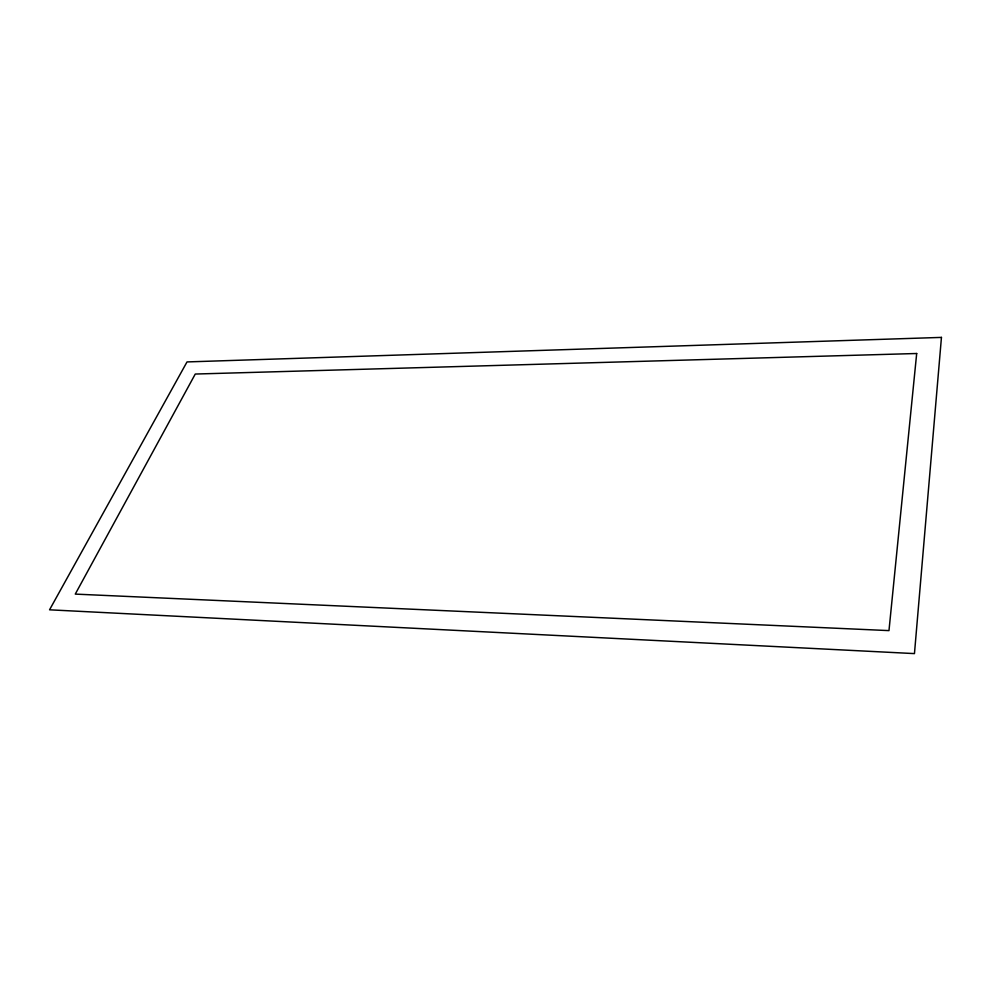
<?xml version="1.0" encoding="UTF-8"?>
<svg xmlns="http://www.w3.org/2000/svg" width="991" height="991" viewBox="0 0 991 991"><rect width="100%" height="100%" fill="white"/><g stroke="black" fill="none" stroke-linecap="round" stroke-linejoin="round"><path stroke-width="1.49" d="M941.45 337.398L914.458 653.602L49.55 609.812L187.014 361.926L941.45 337.398M916.687 353.502L888.977 630.61L75.266 594.105L195.264 374.041L916.687 353.502"/></g></svg>
